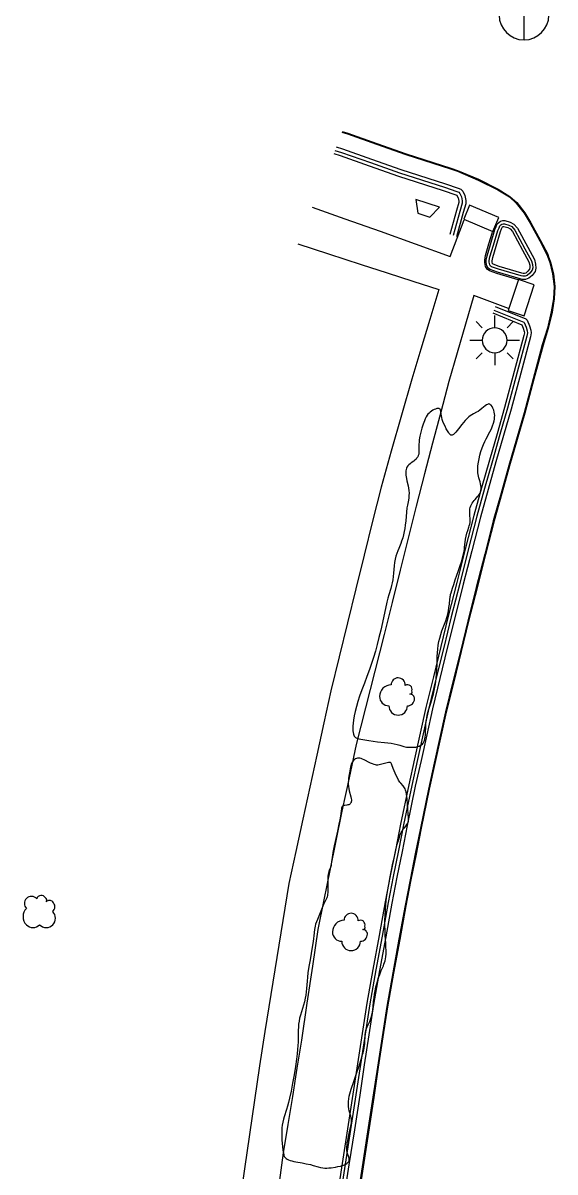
# Model space of a CAD drawing. Header units: feet. Extents: x 3174203 to 3175581, y 1715832 to 1717426.
# Drawn here: x 3174590.6 to 3174660.8, y 1716960.7 to 1717112.4 of the extents above; entities that cross this region are included whole.
import ezdxf

# ---------------------------------------------------------------- set-up
doc = ezdxf.new("R2010")
doc.units = ezdxf.units.FT
doc.header["$MEASUREMENT"] = 0
for name, color, linetype, lineweight in [('BACK_OF_CURB', 5, 'Continuous', 30), ('BOTTOM_OF_CURB', 3, 'Continuous', 30), ('FOOT_PATH', 2, 'Continuous', 30), ('GUTTER', 30, 'Continuous', 30), ('LIGHT_POLE', 5, 'Continuous', 30), ('MANHOLE', 30, 'Continuous', 30), ('SHRUB', 14, 'Continuous', 30), ('SIGN_BOARD', 2, 'Continuous', 30), ('SINGLE_TREE', 3, 'Continuous', 30), ('TOP_OF_CURB', 1, 'Continuous', 30)]:
    doc.layers.add(name, color=color, linetype=linetype, lineweight=lineweight)
for name, color, linetype, lineweight, true_color in [('HARD_SURFACE', 71, 'Continuous', 30, 0xbcff40), ('PAVED_ROAD', 140, 'Continuous', 30, 0x38a9ff), ('SHRUBLINE', 71, 'Continuous', 30, 0xc6ff6b)]:
    doc.layers.add(name, color=color, linetype=linetype, lineweight=lineweight, true_color=true_color)

# ---------------------------------------------------------------- blocks, each defined once
blk = doc.blocks.new('SYM205')
at = {"lineweight": -2}
for p, q in [((0, 0.25), (0, 0.5)), ((-0.25, 0.25), (-0.375, 0.375)), ((0.25, 0.25), (0.375, 0.375)), ((0.25, 0), (0.5, 0)), ((-0.25, -0.25), (-0.375, -0.375)), ((0, -0.25), (0, -0.5)), ((0.25, -0.25), (0.375, -0.375))]:
    blk.add_line(p, q, dxfattribs=at)
at = {"lineweight": -2, "flags": 128}
blk.add_lwpolyline([(-0.5, 0), (-0.25, 0, 1), (0.25, 0, 1), (-0.25, 0)], format="xyb", dxfattribs=at)
blk = doc.blocks.new('SYM205_1')
at = {"layer": 'LIGHT_POLE', "ltscale": 0.25, "xscale": 26.246667, "yscale": 26.246667, "zscale": 26.246667}
blk.add_blockref('SYM205', (0, 0), dxfattribs=at)
blk = doc.blocks.new('SYM003')
at = {"layer": 'LIGHT_POLE', "ltscale": 0.25, "xscale": 0.5, "yscale": 0.5, "zscale": 0.5}
blk.add_blockref('SYM205_1', (0, 0), dxfattribs=at)
blk = doc.blocks.new('SYM203')
at = {"lineweight": -2}
blk.add_line((-0.5, 0), (0.5, 0), dxfattribs=at)
at = {"lineweight": -2, "flags": 128}
blk.add_lwpolyline([(0, -0.5, 1), (0, 0.5, 1), (0, -0.5), (0, 0.5)], format="xyb", dxfattribs=at)
blk = doc.blocks.new('SYM203_1')
at = {"layer": 'MANHOLE', "ltscale": 0.25, "xscale": 26.246667, "yscale": 26.246667, "zscale": 26.246667}
blk.add_blockref('SYM203', (0, 0), dxfattribs=at)
blk = doc.blocks.new('SYM004')
at = {"layer": 'MANHOLE', "ltscale": 0.25, "xscale": 0.5, "yscale": 0.5, "zscale": 0.5}
blk.add_blockref('SYM203_1', (0, 0), dxfattribs=at)
blk = doc.blocks.new('SYM231')
at = {"layer": 'SHRUB', "ltscale": 0.25}
for centre, radius, start, end in [((0.298974, 5.855085), 3.690935, 89.999957, 180.000043), ((0.29898, 5.855085), 3.690935, 354.734283, 90.000043), ((-3.391965, -0.296476), 6.151558, 89.999957, 180.000043), ((5.220229, 3.394459), 2.460623, 342.885514, 120.419776), ((6.45054, 2.164144), 1.230312, 269.999957, 24.295265), ((6.450541, -1.526791), 2.460623, 359.999957, 90.000043), ((-4.622277, -0.296484), 4.921246, 179.999957, 270.000043), ((0.298973, -5.217734), 4.921246, 179.999957, 270.000043), ((0.298981, -5.217734), 4.921246, 269.999957, 0.000043), ((5.22023, -1.526796), 3.690935, 269.999957, 0.000043)]:
    blk.add_arc(centre, radius, start, end, dxfattribs=at)
blk = doc.blocks.new('SYM006')
at = {"layer": 'SHRUB', "ltscale": 0.25, "xscale": 0.5, "yscale": 0.5, "zscale": 0.5}
blk.add_blockref('SYM231', (0, 0), dxfattribs=at)
blk = doc.blocks.new('SYM217')
at = {"layer": 'SINGLE_TREE', "ltscale": 0.25}
for centre, radius, start, end in [((-3.999321, 4.74055), 3.690935, 134.999957, 225.000043), ((-3.999317, 4.740554), 3.690935, 39.734283, 135.000043), ((1.220457, 6.480478), 2.460623, 27.885514, 165.419776), ((2.960383, 6.480475), 1.230312, 314.999957, 69.295265), ((5.570268, 3.870591), 2.460623, 44.999957, 135.000043), ((-2.259399, -2.219148), 6.151558, 134.999957, 225.000043), ((4.70031, 3.000626), 3.690935, 314.999957, 45.000043), ((3.830349, -3.08911), 4.921246, 314.999957, 45.000043), ((-3.129355, -3.089116), 4.921246, 224.999957, 315.000043), ((3.830344, -3.089116), 4.921246, 224.999957, 315.000043)]:
    blk.add_arc(centre, radius, start, end, dxfattribs=at)
blk = doc.blocks.new('SYM007')
at = {"layer": 'SINGLE_TREE', "ltscale": 0.25, "xscale": 0.5, "yscale": 0.5, "zscale": 0.5}
blk.add_blockref('SYM217', (0, 0), dxfattribs=at)
blk = doc.blocks.new('SYM207')
at = {"layer": 'SIGN_BOARD', "ltscale": 2.809322}
blk.add_3dface([(-1.322683, 1.213682), (-1.067804, -0.602562), (0.487143, -1.125157), (1.787212, 0.168493)], dxfattribs=at)
blk = doc.blocks.new('SYM008')
at = {"layer": 'SIGN_BOARD', "ltscale": 2.809322, "xscale": 0.5, "yscale": 0.5, "zscale": 0.5}
blk.add_blockref('SYM207', (0, 0), dxfattribs=at)

msp = doc.modelspace()

# ---------------------------------------------------------------- linework, layer by layer
at = {"layer": 'BACK_OF_CURB'}
for points in [[(3174631.630733, 1717095.179605, 5241.948706), (3174632.474025, 1717094.914212, 5241.941017), (3174636.296654, 1717093.569608, 5241.994), (3174640.149087, 1717092.214521, 5242.042975), (3174646.06889, 1717090.295768, 5242.115994), (3174647.707044, 1717089.749487, 5242.134051), (3174647.843957, 1717089.686709, 5242.136211), (3174647.869719, 1717089.66197, 5242.137185), (3174648.028276, 1717089.328861, 5242.141883), (3174648.118214, 1717088.914971, 5242.150774), (3174648.105785, 1717088.722242, 5242.158326), (3174647.802536, 1717087.667018, 5242.199914), (3174646.918353, 1717084.512899, 5242.318732)], [(3174653.040099, 1717082.972264, 5242.428), (3174653.610155, 1717084.887872, 5242.419147), (3174653.756126, 1717085.246315, 5242.4185), (3174653.842017, 1717085.443947, 5242.417), (3174653.902676, 1717085.504632, 5242.417), (3174653.960279, 1717085.546892, 5242.417), (3174654.024495, 1717085.564413, 5242.415), (3174654.070719, 1717085.561844, 5242.415), (3174654.59263, 1717085.402934, 5242.417552), (3174654.878064, 1717085.251233, 5242.422788), (3174655.21458, 1717084.873769, 5242.434613), (3174656.525948, 1717082.437346, 5242.502479), (3174657.349874, 1717080.897817, 5242.549062), (3174657.471333, 1717080.455964, 5242.563511), (3174657.499718, 1717080.124667, 5242.57), (3174657.456501, 1717079.927023, 5242.573), (3174657.243256, 1717079.636888, 5242.575), (3174656.964387, 1717079.411899, 5242.573), (3174656.78724, 1717079.348605, 5242.57), (3174656.602709, 1717079.342012, 5242.565), (3174656.430946, 1717079.384971, 5242.558883), (3174653.441831, 1717080.288564, 5242.486), (3174652.637581, 1717080.572901, 5242.465), (3174652.588899, 1717080.606115, 5242.464), (3174652.574139, 1717080.632491, 5242.462), (3174652.526025, 1717080.893862, 5242.457), (3174652.526025, 1717081.013559, 5242.455), (3174652.614456, 1717081.475685, 5242.449), (3174653.040099, 1717082.972264, 5242.434)], [(3174652.588948, 1717074.145288, 5242.573), (3174656.438376, 1717072.558608, 5242.684584), (3174656.623558, 1717072.137564, 5242.696), (3174656.752887, 1717071.678841, 5242.70959), (3174656.772315, 1717071.529827, 5242.712), (3174656.711049, 1717071.151859, 5242.716141), (3174655.442539, 1717066.41994, 5242.799194), (3174654.164491, 1717061.652443, 5242.883618), (3174653.163937, 1717058.181961, 5242.946269), (3174652.160343, 1717054.700936, 5243.008), (3174651.129879, 1717051.047121, 5243.145), (3174650.096998, 1717047.384737, 5243.161), (3174648.967417, 1717042.944818, 5243.226258), (3174647.840671, 1717038.51604, 5243.291993), (3174646.712831, 1717034.082962, 5243.357), (3174645.733849, 1717030.06841, 5243.417192), (3174644.755918, 1717026.058167, 5243.472805), (3174643.775849, 1717022.03916, 5243.52479), (3174643.016931, 1717018.628974, 5243.568051), (3174642.259974, 1717015.227596, 5243.610605), (3174641.501291, 1717011.818463, 5243.657421), (3174640.441612, 1717006.622358, 5243.732905), (3174639.760301, 1717003.203496, 5243.785481), (3174639.07938, 1716999.786593, 5243.842282), (3174638.396842, 1716996.361574, 5243.899371), (3174637.592097, 1716991.892515, 5243.969658), (3174636.788819, 1716987.431602, 5244.039069), (3174635.983432, 1716982.958978, 5244.104372), (3174635.371167, 1716978.948695, 5244.15829), (3174634.760697, 1716974.950173, 5244.207912), (3174634.15028, 1716970.951996, 5244.26098), (3174633.446446, 1716966.365912, 5244.325645), (3174632.742559, 1716961.779484, 5244.391), (3174632.038501, 1716957.191942, 5244.460269)]]:
    msp.add_polyline3d(points, dxfattribs=at)
at = {"layer": 'BOTTOM_OF_CURB'}
for points in [[(3174631.91272, 1717096.075624, 5241.33717), (3174632.770947, 1717095.805531, 5241.345), (3174636.608346, 1717094.455732, 5241.602), (3174640.449795, 1717093.104509, 5241.694), (3174646.36229, 1717091.188125, 5241.843551), (3174648.052389, 1717090.624521, 5241.888), (3174648.379945, 1717090.474328, 5241.897891), (3174648.644125, 1717090.220641, 5241.912433), (3174648.923129, 1717089.634486, 5241.942652), (3174649.06408, 1717088.985841, 5241.977265), (3174649.036645, 1717088.560422, 5242.003603), (3174648.699363, 1717087.386774, 5242.078504), (3174647.799547, 1717084.191183, 5242.279928)], [(3174652.287179, 1717083.196321, 5242.234), (3174652.868165, 1717085.14866, 5242.119), (3174653.032032, 1717085.55105, 5242.095), (3174653.181003, 1717085.893827, 5242.076999), (3174653.389562, 1717086.102474, 5242.063504), (3174653.613018, 1717086.266411, 5242.054302), (3174653.940754, 1717086.355831, 5242.047295), (3174654.208901, 1717086.340928, 5242.046), (3174654.894167, 1717086.132281, 5242.049), (3174655.370873, 1717085.878924, 5242.052957), (3174655.862477, 1717085.3275, 5242.062642), (3174657.218111, 1717082.808834, 5242.111366), (3174658.084003, 1717081.19089, 5242.145717), (3174658.247871, 1717080.594756, 5242.160336), (3174658.292562, 1717080.073139, 5242.17652), (3174658.188283, 1717079.596232, 5242.195712), (3174657.815856, 1717079.089518, 5242.221595), (3174657.354047, 1717078.716934, 5242.25), (3174656.936928, 1717078.567901, 5242.274), (3174656.51981, 1717078.552997, 5242.292757), (3174656.221869, 1717078.627514, 5242.303464), (3174653.214522, 1717079.536618, 5242.41), (3174652.254785, 1717079.873559, 5242.373641), (3174651.987616, 1717080.055844, 5242.37147), (3174651.817599, 1717080.359652, 5242.368442), (3174651.732591, 1717080.821441, 5242.359458), (3174651.732591, 1717081.088792, 5242.351997), (3174651.841887, 1717081.659951, 5242.328106), (3174652.287179, 1717083.196321, 5242.234)], [(3174652.922166, 1717074.973399, 5242.427), (3174656.959274, 1717073.348935, 5242.30962), (3174657.138039, 1717073.184998, 5242.304281), (3174657.465775, 1717072.43983, 5242.282424), (3174657.629642, 1717071.8586, 5242.262993), (3174657.674334, 1717071.515823, 5242.251), (3174657.584951, 1717070.964399, 5242.252), (3174656.304734, 1717066.188807, 5242.378), (3174655.024516, 1717061.413216, 5242.46433), (3174654.02164, 1717057.934682, 5242.52575), (3174653.018765, 1717054.456147, 5242.592026), (3174651.989004, 1717050.804827, 5242.657789), (3174650.959244, 1717047.153507, 5242.722872), (3174649.832497, 1717042.724729, 5242.796753), (3174648.705751, 1717038.29595, 5242.866827), (3174647.579004, 1717033.867172, 5242.933495), (3174646.601073, 1717029.85693, 5242.990739), (3174645.623142, 1717025.846687, 5243.049181), (3174644.645211, 1717021.836445, 5243.111125), (3174643.888254, 1717018.435066, 5243.162692), (3174643.131296, 1717015.033688, 5243.21037), (3174642.374338, 1717011.632309, 5243.254197), (3174641.316646, 1717006.445944, 5243.320988), (3174640.635725, 1717003.029041, 5243.368231), (3174639.954805, 1716999.612138, 5243.416106), (3174639.273884, 1716996.195235, 5243.467504), (3174638.470606, 1716991.734322, 5243.538958), (3174637.667328, 1716987.273409, 5243.608736), (3174636.864049, 1716982.812495, 5243.674638), (3174636.25358, 1716978.813973, 5243.732782), (3174635.64311, 1716974.815452, 5243.788116), (3174635.03264, 1716970.81693, 5243.846445), (3174634.328753, 1716966.230503, 5243.9177), (3174633.624866, 1716961.644075, 5243.986241), (3174632.92098, 1716957.057647, 5244.054245)]]:
    msp.add_polyline3d(points, dxfattribs=at)
at = {"layer": 'FOOT_PATH'}
for points in [[(3174628.764387, 1717088.093404, 5242.357235), (3174633.082138, 1717086.577413, 5242.365152), (3174637.716141, 1717084.91881, 5242.375087), (3174642.350144, 1717083.260207, 5242.389), (3174646.984147, 1717081.601605, 5242.397), (3174648.837935, 1717086.457888, 5242.062)], [(3174655.931903, 1717078.50623, 5242.311756), (3174653.15243, 1717079.34645, 5242.41), (3174652.163757, 1717079.693549, 5242.373641), (3174651.836051, 1717079.917138, 5242.37147), (3174651.626899, 1717080.290878, 5242.368442), (3174651.532591, 1717080.803186, 5242.359458), (3174651.532591, 1717081.107756, 5242.351997), (3174651.647201, 1717081.706685, 5242.328106), (3174652.095283, 1717083.252682, 5242.234), (3174652.562949, 1717084.824221, 5242.141688)], [(3174626.871031, 1717083.276144, 5242.504944), (3174630.927813, 1717081.942244, 5242.507721), (3174635.252156, 1717080.520369, 5242.50663), (3174638.658494, 1717079.418307, 5242.501799), (3174642.064831, 1717078.316246, 5242.493), (3174645.471169, 1717077.214185, 5242.499), (3174644.285014, 1717073.279486, 5242.697), (3174643.09886, 1717069.344787, 5242.854), (3174641.912705, 1717065.410088, 5242.967), (3174639.204668, 1717055.884049, 5243.243), (3174637.85065, 1717051.121029, 5243.35), (3174636.744521, 1717046.640326, 5243.423716), (3174635.638393, 1717042.159622, 5243.501156), (3174634.532265, 1717037.678919, 5243.582488), (3174633.426136, 1717033.198215, 5243.667196), (3174632.320008, 1717028.717512, 5243.751169), (3174631.21388, 1717024.236809, 5243.831128), (3174630.293445, 1717019.991982, 5243.902639), (3174629.37301, 1717015.747154, 5243.97), (3174628.452576, 1717011.502327, 5244.03275), (3174627.532141, 1717007.2575, 5244.099), (3174626.611706, 1717003.012673, 5244.162614), (3174625.691271, 1716998.767846, 5244.222561), (3174624.89286, 1716993.879145, 5244.290184), (3174624.094449, 1716988.990444, 5244.353825), (3174623.296038, 1716984.101744, 5244.413), (3174622.497627, 1716979.213043, 5244.473486), (3174621.833289, 1716974.681288, 5244.533607), (3174621.16895, 1716970.149533, 5244.598), (3174620.504612, 1716965.617778, 5244.657908), (3174619.840273, 1716961.086024, 5244.714095), (3174619.175935, 1716956.554269, 5244.771588)], [(3174654.670197, 1717074.732857, 5242.325), (3174650.101773, 1717076.457259, 5242.447), (3174649.006647, 1717072.669193, 5242.597), (3174647.911522, 1717068.881127, 5242.741117), (3174646.816396, 1717065.093062, 5242.882), (3174645.73342, 1717061.019351, 5243.048), (3174644.650445, 1717056.945641, 5243.148), (3174643.567469, 1717052.87193, 5243.235868), (3174642.503204, 1717048.629561, 5243.330779), (3174641.43894, 1717044.387192, 5243.427035), (3174640.374675, 1717040.144823, 5243.525951), (3174639.310411, 1717035.902454, 5243.620895), (3174638.246146, 1717031.660084, 5243.712), (3174637.02331, 1717026.824385, 5243.868), (3174635.800473, 1717021.988685, 5243.823), (3174634.577637, 1717017.152986, 5243.862), (3174633.633577, 1717012.734206, 5243.972), (3174632.689517, 1717008.315426, 5244.05602), (3174631.895004, 1717004.41425, 5244.126044), (3174631.100491, 1717000.513075, 5244.199002), (3174630.305979, 1716996.611899, 5244.26727), (3174629.511466, 1716992.710723, 5244.330605), (3174628.790427, 1716987.843825, 5244.413), (3174628.069388, 1716982.976928, 5244.53), (3174627.348349, 1716978.11003, 5244.491), (3174626.750161, 1716974.387332, 5244.584), (3174626.151973, 1716970.664633, 5244.703), (3174625.553785, 1716966.941935, 5244.742), (3174624.955597, 1716963.219236, 5244.654), (3174624.409384, 1716959.306243, 5244.666)]]:
    msp.add_polyline3d(points, dxfattribs=at)
at = {"layer": 'GUTTER'}
msp.add_polyline3d([(3174632.666963, 1717098.022716, 5241.640567), (3174633.429597, 1717097.782707, 5241.642), (3174637.27322, 1717096.430719, 5241.684), (3174641.116842, 1717095.078731, 5241.742), (3174647.013127, 1717093.167601, 5241.887), (3174647.929188, 1717092.862119, 5241.906735), (3174650.681123, 1717091.696135, 5241.959791), (3174653.281594, 1717090.418173, 5242.007049), (3174654.78713, 1717089.459701, 5242.035078), (3174655.699575, 1717088.638154, 5242.052043), (3174656.748888, 1717087.31455, 5242.071016), (3174657.530189, 1717085.991915, 5242.085214), (3174658.7895, 1717083.65221, 5242.105923), (3174659.750667, 1717081.856241, 5242.126), (3174659.809729, 1717081.641381, 5242.130727), (3174660.109459, 1717080.822047, 5242.14618), (3174660.500507, 1717079.283276, 5242.179721), (3174660.709066, 1717077.614101, 5242.212365), (3174660.604787, 1717076.023169, 5242.241111), (3174660.318018, 1717074.275751, 5242.276), (3174659.82269, 1717072.11104, 5242.324), (3174659.136229, 1717069.907734, 5242.369), (3174657.933991, 1717065.423029, 5242.46), (3174656.731754, 1717060.938325, 5242.548517), (3174655.727286, 1717057.454271, 5242.615), (3174654.722819, 1717053.970216, 5242.679008), (3174653.696854, 1717050.332354, 5242.743), (3174652.670889, 1717046.694492, 5242.804094), (3174651.546742, 1717042.27593, 5242.873035), (3174650.422595, 1717037.857369, 5242.938022), (3174649.298447, 1717033.438808, 5242.999), (3174648.322626, 1717029.437217, 5243.052), (3174647.346805, 1717025.435626, 5243.1045), (3174646.370984, 1717021.434036, 5243.161881), (3174645.616465, 1717018.043615, 5243.20947), (3174644.861946, 1717014.653195, 5243.254), (3174644.107427, 1717011.262775, 5243.296), (3174643.053678, 1717006.095746, 5243.361651), (3174642.374086, 1717002.685509, 5243.40875), (3174641.694494, 1716999.275273, 5243.458275), (3174641.014902, 1716995.865037, 5243.512318), (3174640.213989, 1716991.417262, 5243.587947), (3174639.413077, 1716986.969486, 5243.660318), (3174638.612164, 1716982.521711, 5243.729134), (3174638.002848, 1716978.530744, 5243.788846), (3174637.393532, 1716974.539778, 5243.85225), (3174636.784215, 1716970.548812, 5243.913664), (3174636.080407, 1716965.962894, 5243.980562), (3174635.376598, 1716961.376977, 5244.043792), (3174634.67279, 1716956.791059, 5244.103481)], dxfattribs=at)
at = {"layer": 'HARD_SURFACE'}
for points in [[(3174648.766827, 1717086.542957, 5242.084), (3174652.619356, 1717084.902351, 5242.132), (3174653.394964, 1717086.72366, 5242.019), (3174649.542435, 1717088.364266, 5241.953)], [(3174656.732632, 1717073.768692, 5242.287), (3174658.075608, 1717077.850962, 5242.179), (3174655.9766, 1717078.54149, 5242.301), (3174654.633623, 1717074.45922, 5242.364)]]:
    msp.add_3dface(points, dxfattribs=at)
at = {"layer": 'PAVED_ROAD'}
msp.add_polyline3d([(3174632.703631, 1717098.116012, 5241.650732), (3174633.461207, 1717097.877595, 5241.655), (3174637.305031, 1717096.525536, 5241.687), (3174641.148855, 1717095.173477, 5241.743), (3174647.044362, 1717093.262599, 5241.893), (3174647.964566, 1717092.955735, 5241.912795), (3174650.722714, 1717091.787118, 5241.968454), (3174653.330647, 1717090.505489, 5242.018276), (3174654.847855, 1717089.539586, 5242.045181), (3174655.772724, 1717088.706854, 5242.062586), (3174656.831505, 1717087.371307, 5242.081829), (3174657.617301, 1717086.041062, 5242.095582), (3174658.877612, 1717083.6995, 5242.118265), (3174659.844121, 1717081.893549, 5242.136366), (3174659.905059, 1717081.671864, 5242.139), (3174660.205123, 1717080.851616, 5242.155), (3174660.598963, 1717079.301862, 5242.187), (3174660.809475, 1717077.617057, 5242.221), (3174660.704255, 1717076.011774, 5242.250432), (3174660.416194, 1717074.256483, 5242.286), (3174659.919311, 1717072.084976, 5242.333), (3174659.232299, 1717069.879903, 5242.379921), (3174658.0302, 1717065.395714, 5242.468), (3174656.8281, 1717060.911525, 5242.557), (3174655.823543, 1717057.427159, 5242.623659), (3174654.818986, 1717053.942793, 5242.686092), (3174653.793235, 1717050.30569, 5242.748), (3174652.767484, 1717046.668588, 5242.806442), (3174651.643484, 1717042.250603, 5242.873506), (3174650.519483, 1717037.832618, 5242.93996), (3174649.395483, 1717033.414633, 5243.003066), (3174648.41978, 1717029.413531, 5243.057), (3174647.444078, 1717025.412429, 5243.10925), (3174646.468376, 1717021.411326, 5243.166), (3174645.713995, 1717018.021524, 5243.213687), (3174644.959614, 1717014.631722, 5243.25825), (3174644.205232, 1717011.24192, 5243.3), (3174643.151706, 1717006.075982, 5243.367248), (3174642.472189, 1717002.666122, 5243.41375), (3174641.792672, 1716999.256262, 5243.463805), (3174641.113155, 1716995.846403, 5243.517896), (3174640.312376, 1716991.399369, 5243.593018), (3174639.511597, 1716986.952334, 5243.664367), (3174638.710818, 1716982.5053, 5243.732133), (3174638.101566, 1716978.514761, 5243.793846), (3174637.492315, 1716974.524221, 5243.856779), (3174636.883064, 1716970.533681, 5243.916548), (3174636.17926, 1716965.947792, 5243.981839), (3174635.475456, 1716961.361903, 5244.046513), (3174634.771652, 1716956.776014, 5244.107756)], dxfattribs=at)
at = {"layer": 'SHRUBLINE'}
for points in [[(3174644.334798, 1717061.048537, 5243.099983), (3174644.184446, 1717060.922643, 5243.105942), (3174644.049499, 1717060.781785, 5243.11026), (3174643.925086, 1717060.616072, 5243.116639), (3174643.806336, 1717060.415614, 5243.122694), (3174643.688379, 1717060.170517, 5243.131095), (3174643.566342, 1717059.870892, 5243.140395), (3174643.411073, 1717059.433555, 5243.15425), (3174643.255006, 1717058.935081, 5243.170013), (3174643.11023, 1717058.4071, 5243.186164), (3174642.988836, 1717057.881242, 5243.201722), (3174642.902913, 1717057.389135, 5243.215519), (3174642.868265, 1717057.073366, 5243.223871), (3174642.852156, 1717056.787787, 5243.23144), (3174642.848857, 1717056.529228, 5243.237676), (3174642.85778, 1717056.080497, 5243.249088), (3174642.858546, 1717055.883988, 5243.254022), (3174642.849212, 1717055.701826, 5243.256745), (3174642.819289, 1717055.503799, 5243.261551), (3174642.766978, 1717055.319508, 5243.264749), (3174642.691433, 1717055.147472, 5243.269118), (3174642.59181, 1717054.986212, 5243.273504), (3174642.467263, 1717054.83425, 5243.277196), (3174642.316948, 1717054.690106, 5243.281923), (3174642.168264, 1717054.571278, 5243.286224), (3174641.841501, 1717054.334821, 5243.29578), (3174641.678053, 1717054.210803, 5243.300366), (3174641.524315, 1717054.078669, 5243.304873), (3174641.387603, 1717053.935225, 5243.309257), (3174641.275231, 1717053.777276, 5243.313523), (3174641.20148, 1717053.625167, 5243.317227), (3174641.150006, 1717053.4604, 5243.320992), (3174641.118848, 1717053.283866, 5243.324882), (3174641.106047, 1717053.096457, 5243.32894), (3174641.109641, 1717052.899063, 5243.333181), (3174641.12767, 1717052.692577, 5243.337607), (3174641.158174, 1717052.477889, 5243.342208), (3174641.199193, 1717052.255892, 5243.346967), (3174641.266289, 1717051.950172, 5243.353513), (3174641.414, 1717051.315487, 5243.366179), (3174641.478561, 1717050.992017, 5243.372885), (3174641.526226, 1717050.668124, 5243.378176), (3174641.548967, 1717050.346556, 5243.38462), (3174641.541363, 1717050.028967, 5243.39092), (3174641.508413, 1717049.712646, 5243.395994), (3174641.457721, 1717049.39379, 5243.402312), (3174641.333526, 1717048.733256, 5243.414364), (3174641.275231, 1717048.383972, 5243.421154), (3174641.207628, 1717047.830687, 5243.431086), (3174641.156422, 1717047.255295, 5243.441956), (3174641.109492, 1717046.675624, 5243.452418), (3174641.054721, 1717046.109503, 5243.462647), (3174640.997541, 1717045.675666, 5243.470639), (3174640.923936, 1717045.254973, 5243.478138), (3174640.830258, 1717044.840487, 5243.485783), (3174640.712856, 1717044.425271, 5243.493253), (3174640.56808, 1717044.002387, 5243.501181), (3174640.447085, 1717043.692078, 5243.507045), (3174640.181019, 1717043.045912, 5243.519054), (3174640.047654, 1717042.708457, 5243.525166), (3174639.92187, 1717042.360358, 5243.531545), (3174639.809521, 1717042.000815, 5243.537436), (3174639.716458, 1717041.629029, 5243.543041), (3174639.636829, 1717041.179939, 5243.549516), (3174639.581279, 1717040.719017, 5243.556662), (3174639.501862, 1717039.785338, 5243.571687), (3174639.457718, 1717039.324415, 5243.579248), (3174639.397099, 1717038.875325, 5243.586327), (3174639.32582, 1717038.501871, 5243.592267), (3174639.237473, 1717038.130649, 5243.598697), (3174639.134539, 1717037.750847, 5243.605721), (3174638.894851, 1717036.92227, 5243.619986), (3174638.763063, 1717036.451876, 5243.627451), (3174638.626623, 1717035.929666, 5243.633911), (3174638.431183, 1717035.101691, 5243.644324), (3174637.807168, 1717032.22987, 5243.696143), (3174637.58253, 1717031.259494, 5243.726294), (3174637.347907, 1717030.334049, 5243.759446), (3174637.103909, 1717029.455318, 5243.785561), (3174636.85151, 1717028.618468, 5243.823122), (3174636.591686, 1717027.818669, 5243.857956), (3174636.325413, 1717027.051086, 5243.877912), (3174635.986451, 1717026.129342, 5243.889553), (3174635.649628, 1717025.239689, 5243.893288), (3174635.325636, 1717024.371431, 5243.8931), (3174635.025168, 1717023.51387, 5243.883735), (3174634.808491, 1717022.831377, 5243.878059), (3174634.616632, 1717022.161664, 5243.870473), (3174634.452513, 1717021.51751, 5243.860684), (3174634.319051, 1717020.911695, 5243.849887), (3174634.219168, 1717020.356999, 5243.838326), (3174634.163125, 1717019.941682, 5243.827356), (3174634.130739, 1717019.570106, 5243.823442), (3174634.120319, 1717019.241635, 5243.812958), (3174634.130176, 1717018.955636, 5243.809566), (3174634.158619, 1717018.711475, 5243.799608), (3174634.20396, 1717018.508518, 5243.797147), (3174634.255059, 1717018.366338, 5243.795163), (3174634.316665, 1717018.250371, 5243.793505), (3174634.388114, 1717018.157025, 5243.785307), (3174634.46874, 1717018.082708, 5243.783929), (3174634.557879, 1717018.023827, 5243.782551), (3174634.654866, 1717017.976788, 5243.781151), (3174634.759036, 1717017.937999, 5243.779698), (3174634.958635, 1717017.881423, 5243.777405), (3174635.186748, 1717017.833404, 5243.774223), (3174635.45193, 1717017.788238, 5243.762988), (3174636.254444, 1717017.665841, 5243.743681), (3174636.812054, 1717017.586391, 5243.720495), (3174637.405148, 1717017.512012, 5243.706845), (3174638.306195, 1717017.416926, 5243.686002), (3174638.750303, 1717017.36439, 5243.67654), (3174639.184431, 1717017.299018, 5243.669678), (3174639.602639, 1717017.216531, 5243.656742), (3174639.992332, 1717017.124059, 5243.648652), (3174640.339254, 1717017.031588, 5243.641598), (3174640.855835, 1717016.884441, 5243.627066), (3174641.045454, 1717016.836898, 5243.623047), (3174641.232222, 1717016.803618, 5243.619873), (3174641.450355, 1717016.781748, 5243.616208), (3174641.665268, 1717016.771403, 5243.606606), (3174641.90865, 1717016.770185, 5243.602376), (3174642.166995, 1717016.781748, 5243.597409), (3174642.426801, 1717016.809741, 5243.586499), (3174642.674562, 1717016.857817, 5243.581998), (3174642.863284, 1717016.915714, 5243.578501), (3174643.033629, 1717016.991361, 5243.574659), (3174643.184966, 1717017.086025, 5243.571544), (3174643.316659, 1717017.200974, 5243.560925), (3174643.428075, 1717017.337476, 5243.55748), (3174643.518581, 1717017.496798, 5243.553993), (3174643.588212, 1717017.679822, 5243.550344), (3174643.639678, 1717017.885878, 5243.53937), (3174643.676359, 1717018.113909, 5243.535197), (3174643.701635, 1717018.36286, 5243.530671), (3174643.718884, 1717018.631673, 5243.517908), (3174643.758522, 1717019.548412, 5243.502078), (3174643.782812, 1717019.890124, 5243.488069), (3174643.821042, 1717020.25022, 5243.481788), (3174643.878282, 1717020.628911, 5243.467398), (3174643.9596, 1717021.026408, 5243.461889), (3174644.092392, 1717021.528586, 5243.448123), (3174644.253653, 1717022.058879, 5243.441288), (3174644.429878, 1717022.618018, 5243.428919), (3174644.607563, 1717023.206733, 5243.417202), (3174644.773203, 1717023.825753, 5243.411066), (3174644.915607, 1717024.473254, 5243.401092), (3174645.032827, 1717025.137186, 5243.391974), (3174645.125228, 1717025.802943, 5243.386147), (3174645.193175, 1717026.455921, 5243.380551), (3174645.237034, 1717027.081514, 5243.377374), (3174645.258932, 1717027.668828, 5243.375251), (3174645.275357, 1717028.748159, 5243.381653), (3174645.291781, 1717029.25551, 5243.381772), (3174645.328279, 1717029.751541, 5243.38174), (3174645.393367, 1717030.24234, 5243.37662), (3174645.485829, 1717030.727661, 5243.376035), (3174645.602015, 1717031.20568, 5243.373934), (3174645.738274, 1717031.67457, 5243.368746), (3174645.890958, 1717032.132506, 5243.36705), (3174646.055504, 1717032.57882, 5243.368694), (3174646.223699, 1717033.017465, 5243.367652), (3174646.38642, 1717033.453554, 5243.366783), (3174646.534541, 1717033.892199, 5243.365876), (3174646.658939, 1717034.338512, 5243.364861), (3174646.753104, 1717034.793467, 5243.368639), (3174646.82099, 1717035.241484, 5243.370458), (3174646.869168, 1717035.662846, 5243.370301), (3174646.932675, 1717036.346738, 5243.371525), (3174646.955697, 1717036.543955, 5243.371949), (3174646.979987, 1717036.69722, 5243.371165), (3174647.006811, 1717036.822171, 5243.371055), (3174647.037438, 1717036.934443, 5243.370147), (3174647.115165, 1717037.183499, 5243.36775), (3174647.301689, 1717037.806986, 5243.360132), (3174647.449561, 1717038.280089, 5243.354261), (3174647.649279, 1717038.885207, 5243.350816), (3174648.071357, 1717040.109146, 5243.342429), (3174648.293959, 1717040.767792, 5243.340672), (3174648.497962, 1717041.405473, 5243.338354), (3174648.663636, 1717041.983124, 5243.336355), (3174648.749685, 1717042.341046, 5243.333267), (3174648.811561, 1717042.656393, 5243.330373), (3174648.854709, 1717042.93715, 5243.327304), (3174648.88458, 1717043.191298, 5243.324243), (3174648.948998, 1717043.873919, 5243.314027), (3174649.006841, 1717044.270837, 5243.308288), (3174649.085866, 1717044.669385, 5243.30159), (3174649.181185, 1717045.054893, 5243.294894), (3174649.287909, 1717045.412689, 5243.285474), (3174649.435318, 1717045.836101, 5243.277354), (3174649.501901, 1717046.036457, 5243.271569), (3174649.557622, 1717046.238261, 5243.269127), (3174649.597894, 1717046.448277, 5243.263844), (3174649.61813, 1717046.673264, 5243.258005), (3174649.616179, 1717046.917833, 5243.252491), (3174649.578482, 1717047.44754, 5243.243428), (3174649.562771, 1717047.720362, 5243.237902), (3174649.56251, 1717047.990287, 5243.23266), (3174649.587715, 1717048.251156, 5243.229613), (3174649.635523, 1717048.463567, 5243.227316), (3174649.705752, 1717048.665028, 5243.222566), (3174649.794755, 1717048.855768, 5243.21826), (3174649.898884, 1717049.036015, 5243.216171), (3174650.014489, 1717049.205997, 5243.211933), (3174650.137923, 1717049.365942, 5243.20808), (3174650.265537, 1717049.516078, 5243.202427), (3174650.638689, 1717049.923943, 5243.189038), (3174650.748885, 1717050.056349, 5243.186918), (3174650.84654, 1717050.192558, 5243.185575), (3174650.928386, 1717050.335914, 5243.183234), (3174650.991154, 1717050.489763, 5243.181934), (3174651.0373, 1717050.68551, 5243.179506), (3174651.056168, 1717050.896592, 5243.177899), (3174651.050898, 1717051.119507, 5243.176219), (3174651.024627, 1717051.350753, 5243.174169), (3174650.980493, 1717051.586829, 5243.172452), (3174650.921634, 1717051.824234, 5243.17064), (3174650.760948, 1717052.369367, 5243.169164), (3174650.710205, 1717052.566893, 5243.166878), (3174650.666533, 1717052.778847, 5243.165408), (3174650.633329, 1717053.009143, 5243.166209), (3174650.613991, 1717053.261692, 5243.168806), (3174650.611916, 1717053.540408, 5243.170623), (3174650.639899, 1717053.955484, 5243.168722), (3174650.700818, 1717054.409227, 5243.166255), (3174650.790876, 1717054.886833, 5243.163344), (3174650.90628, 1717055.373494, 5243.159823), (3174651.043236, 1717055.854405, 5243.155644), (3174651.197949, 1717056.31476, 5243.151516), (3174651.366327, 1717056.742678, 5243.148554), (3174651.543081, 1717057.137987, 5243.145731), (3174651.722627, 1717057.503442, 5243.143241), (3174652.22215, 1717058.448228, 5243.137292), (3174652.419034, 1717058.852074, 5243.135003), (3174652.575183, 1717059.220874, 5243.133081), (3174652.693856, 1717059.561962, 5243.13141), (3174652.778312, 1717059.882676, 5243.12994), (3174652.823083, 1717060.129018, 5243.128874), (3174652.847624, 1717060.367849, 5243.127772), (3174652.851517, 1717060.600003, 5243.126847), (3174652.834345, 1717060.826316, 5243.125973), (3174652.795692, 1717061.047621, 5243.124849), (3174652.718229, 1717061.316036, 5243.123369), (3174652.615917, 1717061.564891, 5243.122452), (3174652.498127, 1717061.781145, 5243.121013), (3174652.374226, 1717061.951757, 5243.119494), (3174652.303591, 1717062.023967, 5243.119197), (3174652.231588, 1717062.075952, 5243.117861), (3174652.155784, 1717062.106645, 5243.117625), (3174652.073749, 1717062.114984, 5243.117392), (3174651.983048, 1717062.099903, 5243.117137), (3174651.881251, 1717062.060339, 5243.116841), (3174651.765924, 1717061.995225, 5243.116493), (3174651.579297, 1717061.862387, 5243.114705), (3174651.138052, 1717061.506991, 5243.112166), (3174650.896365, 1717061.317818, 5243.110283), (3174650.649256, 1717061.14325, 5243.108493), (3174650.44327, 1717061.017897, 5243.108201), (3174650.034437, 1717060.797136, 5243.106525), (3174649.832072, 1717060.684098, 5243.105258), (3174649.631396, 1717060.557538, 5243.102873), (3174649.432652, 1717060.40864, 5243.101835), (3174649.197118, 1717060.192516, 5243.101038), (3174648.965546, 1717059.943009, 5243.100479), (3174648.738771, 1717059.671594, 5243.10037), (3174648.517627, 1717059.389747, 5243.100525), (3174648.095918, 1717058.840241, 5243.100921), (3174647.899106, 1717058.593029, 5243.101693), (3174647.715434, 1717058.37628, 5243.102205), (3174647.547821, 1717058.198965, 5243.103231), (3174647.399186, 1717058.070056, 5243.104196), (3174647.325536, 1717058.022456, 5243.104703), (3174647.257035, 1717057.992887, 5243.105098), (3174647.192074, 1717057.981671, 5243.105496), (3174647.129045, 1717057.98913, 5243.105885), (3174647.066337, 1717058.015587, 5243.106309), (3174647.002342, 1717058.061362, 5243.106807), (3174646.93545, 1717058.126779, 5243.10741), (3174646.864053, 1717058.212159, 5243.108144), (3174646.78654, 1717058.317824, 5243.109197), (3174646.630189, 1717058.556829, 5243.111671), (3174646.461741, 1717058.844449, 5243.114599), (3174646.294128, 1717059.162531, 5243.117706), (3174646.14028, 1717059.492923, 5243.120416), (3174646.013127, 1717059.817473, 5243.123008), (3174645.934717, 1717060.072004, 5243.124558), (3174645.878277, 1717060.309152, 5243.125857), (3174645.838262, 1717060.528196, 5243.127083), (3174645.761286, 1717061.069507, 5243.127388), (3174645.739898, 1717061.176004, 5243.127674), (3174645.713594, 1717061.269905, 5243.126291), (3174645.680705, 1717061.350415, 5243.126378), (3174645.639558, 1717061.416743, 5243.126459), (3174645.588482, 1717061.468094, 5243.12406), (3174645.525806, 1717061.503676, 5243.123975), (3174645.449858, 1717061.522696, 5243.123877), (3174645.358965, 1717061.52436, 5243.123756), (3174645.213685, 1717061.49928, 5243.119537), (3174645.047169, 1717061.446467, 5243.11879), (3174644.86772, 1717061.370454, 5243.112248), (3174644.68364, 1717061.275773, 5243.110582), (3174644.503232, 1717061.166957, 5243.10098), (3174644.334798, 1717061.048537, 5243.098362)], [(3174635.03379, 1717015.335763, 5243.883284), (3174634.881715, 1717015.346877, 5243.883036), (3174634.738684, 1717015.333659, 5243.883218), (3174634.60523, 1717015.298923, 5243.88365), (3174634.481885, 1717015.245481, 5243.884946), (3174634.36918, 1717015.176148, 5243.886242), (3174634.267649, 1717015.093736, 5243.887543), (3174634.177823, 1717015.001059, 5243.888169), (3174634.071943, 1717014.858588, 5243.890073), (3174633.986711, 1717014.704224, 5243.891395), (3174633.91879, 1717014.540679, 5243.893446), (3174633.864843, 1717014.370667, 5243.895545), (3174633.821531, 1717014.196899, 5243.897685), (3174633.764081, 1717013.899384, 5243.901379), (3174633.578533, 1717012.709002, 5243.917325), (3174633.547253, 1717012.448395, 5243.921607), (3174633.527197, 1717012.175471, 5243.926389), (3174633.524039, 1717011.893613, 5243.93157), (3174633.543451, 1717011.6062, 5243.937048), (3174633.588631, 1717011.316916, 5243.942748), (3174633.652881, 1717011.03065, 5243.948606), (3174633.868321, 1717010.241886, 5243.964672), (3174633.917122, 1717010.019615, 5243.9701), (3174633.93905, 1717009.851268, 5243.973334), (3174633.941976, 1717009.703299, 5243.977354), (3174633.926585, 1717009.574795, 5243.979857), (3174633.89356, 1717009.464845, 5243.982081), (3174633.843586, 1717009.372536, 5243.98412), (3174633.777347, 1717009.296954, 5243.986069), (3174633.695526, 1717009.237189, 5243.988035), (3174633.582254, 1717009.185691, 5243.990453), (3174633.455585, 1717009.14977, 5243.994408), (3174633.322398, 1717009.124715, 5243.997074), (3174633.063991, 1717009.088371, 5244.002209), (3174632.952529, 1717009.067663, 5244.004439), (3174632.860439, 1717009.038906, 5244.006338), (3174632.786453, 1717008.996988, 5244.008012), (3174632.727675, 1717008.936716, 5244.009669), (3174632.681207, 1717008.852899, 5244.011555), (3174632.644154, 1717008.740345, 5244.013885), (3174632.613618, 1717008.593861, 5244.016827), (3174632.580697, 1717008.365156, 5244.021372), (3174632.491209, 1717007.682995, 5244.037012), (3174632.414999, 1717007.201665, 5244.048453), (3174632.304715, 1717006.608252, 5244.060384), (3174632.113301, 1717005.709534, 5244.080998), (3174631.671663, 1717003.738014, 5244.122323), (3174631.494913, 1717002.873527, 5244.139632), (3174631.432226, 1717002.514019, 5244.146702), (3174631.385305, 1717002.203543, 5244.152456), (3174631.350329, 1717001.936201, 5244.157684), (3174631.278823, 1717001.333996, 5244.16861), (3174631.253384, 1717001.180206, 5244.17188), (3174631.22077, 1717001.040057, 5244.174435), (3174631.178321, 1717000.907776, 5244.176893), (3174631.016554, 1717000.505942, 5244.185003), (3174630.961682, 1717000.353184, 5244.188361), (3174630.911595, 1717000.182445, 5244.191432), (3174630.869452, 1716999.988579, 5244.195325), (3174630.838409, 1716999.766441, 5244.199142), (3174630.817227, 1716999.422963, 5244.205328), (3174630.813787, 1716999.041329, 5244.211991), (3174630.829719, 1716998.2486, 5244.225313), (3174630.833883, 1716997.880007, 5244.231215), (3174630.825374, 1716997.558262, 5244.236301), (3174630.80678, 1716997.357689, 5244.239469), (3174630.777647, 1716997.187629, 5244.242066), (3174630.738838, 1716997.040287, 5244.244986), (3174630.691222, 1716996.907871, 5244.247585), (3174630.635661, 1716996.782586, 5244.249799), (3174630.429978, 1716996.371583, 5244.257668), (3174630.268737, 1716996.006383, 5244.264914), (3174629.730431, 1716994.671981, 5244.29305), (3174629.450125, 1716994.016412, 5244.30401), (3174629.327179, 1716993.713665, 5244.310797), (3174629.223211, 1716993.420934, 5244.317351), (3174629.143854, 1716993.13321, 5244.321262), (3174629.104123, 1716992.926546, 5244.326117), (3174629.074471, 1716992.709423, 5244.330923), (3174628.99249, 1716991.890715, 5244.341276), (3174628.949654, 1716991.52717, 5244.347156), (3174628.890146, 1716991.100873, 5244.353785), (3174628.773895, 1716990.390773, 5244.356802), (3174628.479298, 1716988.714601, 5244.356189), (3174628.334647, 1716987.835782, 5244.364165), (3174628.214225, 1716986.987976, 5244.368536), (3174628.150309, 1716986.422276, 5244.376452), (3174628.101088, 1716985.890891, 5244.380591), (3174628.021683, 1716984.915994, 5244.393208), (3174627.978975, 1716984.464948, 5244.399288), (3174627.925914, 1716984.033146, 5244.404525), (3174627.856237, 1716983.616821, 5244.410672), (3174627.748979, 1716983.14644, 5244.417608), (3174627.620962, 1716982.690789, 5244.424767), (3174627.344169, 1716981.818852, 5244.443906), (3174627.216152, 1716981.400149, 5244.452333), (3174627.108894, 1716980.991348, 5244.460158), (3174627.030161, 1716980.591119, 5244.467162), (3174626.977257, 1716980.197653, 5244.472604), (3174626.94487, 1716979.809016, 5244.479401), (3174626.927691, 1716979.423276, 5244.484442), (3174626.920409, 1716979.038503, 5244.491354), (3174626.914307, 1716978.261226, 5244.505972), (3174626.90494, 1716977.847447, 5244.511117), (3174626.88438, 1716977.392087, 5244.521167), (3174626.847389, 1716976.875804, 5244.535026), (3174626.788734, 1716976.279256, 5244.554279), (3174626.703179, 1716975.583101, 5244.564405), (3174626.561114, 1716974.606512, 5244.587537), (3174626.384611, 1716973.530281, 5244.635693), (3174626.185505, 1716972.426053, 5244.677272), (3174625.975633, 1716971.36547, 5244.687255), (3174625.766829, 1716970.420178, 5244.68457), (3174625.62436, 1716969.848619, 5244.685121), (3174625.489587, 1716969.358811, 5244.684997), (3174625.363621, 1716968.937126, 5244.684014), (3174625.049683, 1716967.944573, 5244.665437), (3174624.970062, 1716967.659139, 5244.661182), (3174624.881876, 1716967.263823, 5244.657933), (3174624.818299, 1716966.875183, 5244.651992), (3174624.775788, 1716966.499897, 5244.643393), (3174624.750795, 1716966.144641, 5244.638386), (3174624.739776, 1716965.816092, 5244.632103), (3174624.744282, 1716965.333385, 5244.624653), (3174624.770031, 1716964.898673, 5244.617992), (3174624.809297, 1716964.467222, 5244.607279), (3174624.855965, 1716964.009097, 5244.600295), (3174624.910358, 1716963.553567, 5244.593181), (3174624.974407, 1716963.144705, 5244.589397), (3174625.005899, 1716962.993889, 5244.587906), (3174625.043319, 1716962.858423, 5244.58645), (3174625.090468, 1716962.73699, 5244.581324), (3174625.151146, 1716962.628275, 5244.580012), (3174625.229154, 1716962.53096, 5244.578669), (3174625.328291, 1716962.44373, 5244.577219), (3174625.452358, 1716962.365268, 5244.575572), (3174625.63157, 1716962.283182, 5244.573013), (3174625.843249, 1716962.20991, 5244.570341), (3174626.080756, 1716962.144124, 5244.563204), (3174626.337454, 1716962.084496, 5244.5599), (3174626.606704, 1716962.029698, 5244.555549), (3174627.43304, 1716961.880196, 5244.538255), (3174627.986144, 1716961.775229, 5244.523563), (3174628.546007, 1716961.648045, 5244.51001), (3174628.886065, 1716961.556657, 5244.502627), (3174629.556171, 1716961.368249, 5244.483341), (3174629.874956, 1716961.288755, 5244.472729), (3174630.175387, 1716961.230751, 5244.466185), (3174630.454476, 1716961.20074, 5244.457087), (3174630.7198, 1716961.196185, 5244.451795), (3174630.981578, 1716961.212286, 5244.445581), (3174631.25003, 1716961.244243, 5244.434584), (3174631.843663, 1716961.337682, 5244.41545), (3174632.164256, 1716961.396451, 5244.408506), (3174632.482345, 1716961.465652, 5244.401465), (3174632.783125, 1716961.547372, 5244.389575), (3174633.051785, 1716961.643698, 5244.3851), (3174633.197343, 1716961.712135, 5244.383624), (3174633.324163, 1716961.786939, 5244.38028), (3174633.431838, 1716961.867957, 5244.379415), (3174633.51996, 1716961.955038, 5244.376572), (3174633.588123, 1716962.048027, 5244.369818), (3174633.635918, 1716962.146773, 5244.369523), (3174633.662939, 1716962.251122, 5244.366965), (3174633.668777, 1716962.360921, 5244.364352), (3174633.650282, 1716962.493074, 5244.36304), (3174633.610734, 1716962.63306, 5244.35957), (3174633.437212, 1716963.10913, 5244.347643), (3174633.384895, 1716963.289567, 5244.343057), (3174633.347246, 1716963.482398, 5244.338264), (3174633.32872, 1716963.723525, 5244.332336), (3174633.335177, 1716963.979866, 5244.327155), (3174633.361911, 1716964.248523, 5244.318628), (3174633.404214, 1716964.526599, 5244.312669), (3174633.45738, 1716964.811194, 5244.306272), (3174633.516702, 1716965.099411, 5244.298844), (3174633.75616, 1716966.221532, 5244.264154), (3174633.855613, 1716966.712078, 5244.249505), (3174633.902017, 1716966.968887, 5244.243431), (3174633.934866, 1716967.201703, 5244.237201), (3174633.951029, 1716967.417826, 5244.231463), (3174633.947379, 1716967.62456, 5244.226742), (3174633.920788, 1716967.829208, 5244.219601), (3174633.870247, 1716968.038655, 5244.213066), (3174633.729329, 1716968.492392, 5244.19891), (3174633.658141, 1716968.74628, 5244.191515), (3174633.599257, 1716969.024581, 5244.184449), (3174633.560847, 1716969.330179, 5244.176231), (3174633.545379, 1716969.658311, 5244.167267), (3174633.553895, 1716970.0023, 5244.158078), (3174633.587439, 1716970.355469, 5244.14882), (3174633.647052, 1716970.711143, 5244.139516), (3174633.717105, 1716971.006743, 5244.131188), (3174633.804835, 1716971.308243, 5244.123281), (3174633.909094, 1716971.62444, 5244.114965), (3174634.309531, 1716972.749185, 5244.086512), (3174634.632661, 1716973.699401, 5244.06991), (3174634.962037, 1716974.713234, 5244.042464), (3174635.2562, 1716975.654756, 5244.014599), (3174635.378035, 1716976.060341, 5244.000761), (3174635.480999, 1716976.423389, 5243.994662), (3174635.565392, 1716976.753421, 5243.983168), (3174635.631511, 1716977.059958, 5243.976141), (3174635.679654, 1716977.352522, 5243.96605), (3174635.710118, 1716977.640637, 5243.959779), (3174635.724622, 1716977.931853, 5243.955565), (3174635.736732, 1716978.520322, 5243.944117), (3174635.751959, 1716978.812987, 5243.94035), (3174635.78505, 1716979.101547, 5243.936874), (3174635.844814, 1716979.383707, 5243.926087), (3174635.921935, 1716979.619525, 5243.923058), (3174636.018589, 1716979.852301, 5243.918216), (3174636.360388, 1716980.565837, 5243.900216), (3174636.469811, 1716980.819903, 5243.894142), (3174636.566086, 1716981.087657, 5243.882195), (3174636.655621, 1716981.419765, 5243.867777), (3174636.723311, 1716981.768174, 5243.848324), (3174636.774103, 1716982.126001, 5243.827456), (3174636.812947, 1716982.486364, 5243.820837), (3174636.874582, 1716983.187166, 5243.797849), (3174636.924617, 1716983.675842, 5243.784652), (3174636.988095, 1716984.146181, 5243.773943), (3174637.07194, 1716984.620594, 5243.761629), (3174637.183078, 1716985.121496, 5243.755113), (3174637.325852, 1716985.66247, 5243.747282), (3174637.494289, 1716986.221782, 5243.740225), (3174637.679835, 1716986.768869, 5243.73186), (3174637.873935, 1716987.273167, 5243.723648), (3174638.157972, 1716987.926266, 5243.720321), (3174638.243057, 1716988.13482, 5243.717046), (3174638.319919, 1716988.348634, 5243.71239), (3174638.386502, 1716988.573606, 5243.709346), (3174638.44075, 1716988.815637, 5243.704744), (3174638.480607, 1716989.080625, 5243.70018), (3174638.509584, 1716989.476139, 5243.694424), (3174638.515085, 1716989.914669, 5243.687482), (3174638.502875, 1716990.387928, 5243.683121), (3174638.478716, 1716990.88763, 5243.673679), (3174638.417604, 1716991.933219, 5243.65362), (3174638.387263, 1716992.571489, 5243.642604), (3174638.368705, 1716993.219514, 5243.633133), (3174638.366025, 1716993.884765, 5243.622779), (3174638.383313, 1716994.574714, 5243.614814), (3174638.424665, 1716995.296834, 5243.608208), (3174638.493532, 1716996.058723, 5243.605533), (3174638.59081, 1716996.868476, 5243.602423), (3174638.716751, 1716997.734316, 5243.600491), (3174638.87161, 1716998.664464, 5243.601741), (3174639.055642, 1716999.667144, 5243.606995), (3174639.23035, 1717000.557342, 5243.606496), (3174639.418923, 1717001.468142, 5243.606711), (3174639.614791, 1717002.364068, 5243.608349), (3174639.811383, 1717003.209643, 5243.61105), (3174640.002128, 1717003.969391, 5243.613798), (3174640.180457, 1717004.607837, 5243.61675), (3174640.270382, 1717004.893944, 5243.617983), (3174640.355014, 1717005.137725, 5243.619451), (3174640.434711, 1717005.343498, 5243.620221), (3174640.50983, 1717005.515583, 5243.621372), (3174640.580727, 1717005.658298, 5243.622379), (3174640.647759, 1717005.775962, 5243.622492), (3174640.711284, 1717005.872895, 5243.623253), (3174640.771657, 1717005.953413, 5243.623925), (3174640.829237, 1717006.021838, 5243.624533), (3174640.93744, 1717006.13968, 5243.625641), (3174641.116068, 1717006.352029, 5243.626634), (3174641.26573, 1717006.563413, 5243.62855), (3174641.380631, 1717006.761273, 5243.629107), (3174641.430721, 1717006.871091, 5243.630071), (3174641.466419, 1717006.985708, 5243.631061), (3174641.487936, 1717007.119311, 5243.632195), (3174641.495479, 1717007.28609, 5243.633612), (3174641.489257, 1717007.500231, 5243.634147), (3174641.451761, 1717007.9816, 5243.635267), (3174641.394954, 1717008.583714, 5243.633659), (3174641.337181, 1717009.256342, 5243.637228), (3174641.287777, 1717009.94668, 5243.636073), (3174641.258428, 1717010.278929, 5243.640423), (3174641.220027, 1717010.591618, 5243.638252), (3174641.168108, 1717010.876535, 5243.642558), (3174641.098205, 1717011.12547, 5243.64659), (3174641.031876, 1717011.285122, 5243.649385), (3174640.954548, 1717011.425468, 5243.645655), (3174640.867852, 1717011.55206, 5243.648358), (3174640.773416, 1717011.670452, 5243.651096), (3174640.459964, 1717012.031941, 5243.654028), (3174640.350863, 1717012.173051, 5243.65776), (3174640.17748, 1717012.435181, 5243.659333), (3174640.009728, 1717012.730278, 5243.667435), (3174639.852195, 1717013.041231, 5243.672327), (3174639.70947, 1717013.350933, 5243.681693), (3174639.586141, 1717013.642273, 5243.688525), (3174639.463327, 1717013.960269, 5243.699094), (3174639.295908, 1717014.433257, 5243.714231), (3174639.234195, 1717014.589878, 5243.72014), (3174639.194869, 1717014.665484, 5243.723181), (3174639.151318, 1717014.719477, 5243.725681), (3174639.09787, 1717014.753426, 5243.727985), (3174639.028853, 1717014.768902, 5243.730579), (3174638.938593, 1717014.767473, 5243.733923), (3174638.821419, 1717014.75071, 5243.737613), (3174638.504233, 1717014.680517, 5243.750382), (3174637.791651, 1717014.498595, 5243.781222), (3174637.58917, 1717014.453888, 5243.79055), (3174637.423165, 1717014.431092, 5243.798243), (3174637.271456, 1717014.430925, 5243.805335), (3174637.11186, 1717014.454108, 5243.813398), (3174636.92616, 1717014.501543, 5243.822785), (3174636.711983, 1717014.574868, 5243.834096), (3174636.470922, 1717014.675903, 5243.847465), (3174636.204567, 1717014.806471, 5243.863023), (3174635.817119, 1717015.017621, 5243.887005), (3174635.616811, 1717015.122897, 5243.899703), (3174635.417029, 1717015.216666, 5243.909509), (3174635.221459, 1717015.290448, 5243.921432), (3174635.03379, 1717015.335763, 5243.932691)]]:
    msp.add_polyline3d(points, dxfattribs=at)
at = {"layer": 'TOP_OF_CURB'}
for points in [[(3174631.767759, 1717095.615008, 5241.88723), (3174632.618309, 1717095.347331, 5241.87803), (3174636.448115, 1717094.000203, 5241.952), (3174640.29521, 1717092.646993, 5242.021261), (3174646.211462, 1717090.729391, 5242.125294), (3174647.874857, 1717090.174693, 5242.15239), (3174648.10441, 1717090.069437, 5242.156723), (3174648.246027, 1717089.933445, 5242.159226), (3174648.463112, 1717089.477373, 5242.165882), (3174648.577839, 1717088.949409, 5242.176296), (3174648.558118, 1717088.643609, 5242.186184), (3174648.238331, 1717087.530839, 5242.225909), (3174647.350782, 1717084.366758, 5242.337749)], [(3174652.692919, 1717083.075579, 5242.427), (3174653.268015, 1717085.008124, 5242.351879), (3174653.422238, 1717085.386832, 5242.339275), (3174653.537216, 1717085.651392, 5242.33454), (3174653.666073, 1717085.780304, 5242.335638), (3174653.800153, 1717085.87867, 5242.341), (3174653.985881, 1717085.929345, 5242.352), (3174654.134436, 1717085.921088, 5242.357), (3174654.731672, 1717085.739244, 5242.382347), (3174655.105304, 1717085.540669, 5242.395423), (3174655.513333, 1717085.082989, 5242.408648), (3174656.845112, 1717082.608644, 5242.471197), (3174657.688389, 1717081.032956, 5242.511785), (3174657.829403, 1717080.519962, 5242.525597), (3174657.865307, 1717080.100907, 5242.54062), (3174657.793934, 1717079.774491, 5242.549946), (3174657.507288, 1717079.384489, 5242.56037), (3174657.144064, 1717079.091443, 5242.567107), (3174656.856263, 1717078.988614, 5242.568296), (3174656.564483, 1717078.978189, 5242.566322), (3174656.334538, 1717079.035699, 5242.561864), (3174653.337016, 1717079.941833, 5242.499174), (3174652.445305, 1717080.221627, 5242.477953), (3174652.28688, 1717080.329719, 5242.471), (3174652.194136, 1717080.495446, 5242.463721), (3174652.12749, 1717080.857485, 5242.452799), (3174652.12749, 1717081.051348, 5242.447506), (3174652.226402, 1717081.56824, 5242.440992), (3174652.692919, 1717083.075579, 5242.43)], [(3174652.7392, 1717074.518692, 5242.509), (3174656.693659, 1717072.927484, 5242.674), (3174656.730848, 1717072.89338, 5242.676), (3174657.003322, 1717072.273859, 5242.683832), (3174657.148225, 1717071.759896, 5242.686181), (3174657.179045, 1717071.523512, 5242.68941), (3174657.1051, 1717071.067331, 5242.694053), (3174655.831312, 1717066.31572, 5242.760132), (3174654.552286, 1717061.544573, 5242.830948), (3174653.550684, 1717058.07046, 5242.883481), (3174652.547414, 1717054.590558, 5242.940539), (3174651.517268, 1717050.937868, 5243.005331), (3174650.485794, 1717047.280473, 5243.069443), (3174649.357491, 1717042.845577, 5243.141704), (3174648.230744, 1717038.416799, 5243.212124), (3174647.103397, 1717033.98566, 5243.279388), (3174646.124889, 1717029.973051, 5243.342779), (3174645.146958, 1717025.962809, 5243.404441), (3174644.167854, 1717021.947753, 5243.462562), (3174643.40982, 1717018.541539, 5243.511), (3174642.652862, 1717015.140161, 5243.554467), (3174641.894957, 1717011.734524, 5243.593724), (3174640.836174, 1717006.542811, 5243.658413), (3174640.155039, 1717003.124833, 5243.704271), (3174639.474118, 1716999.70793, 5243.750753), (3174638.79231, 1716996.28657, 5243.800882), (3174637.988226, 1716991.821184, 5243.870853), (3174637.184948, 1716987.360271, 5243.94522), (3174636.380512, 1716982.892928, 5244.015213), (3174635.769056, 1716978.887948, 5244.07351), (3174635.158586, 1716974.889426, 5244.129372), (3174634.548145, 1716970.891093, 5244.188634), (3174633.844287, 1716966.304854, 5244.260259), (3174633.1404, 1716961.718427, 5244.331669), (3174632.43642, 1716957.131387, 5244.398796)]]:
    msp.add_polyline3d(points, dxfattribs=at)

# ---------------------------------------------------------------- block references
at = {"layer": 'LIGHT_POLE', "ltscale": 0.25, "xscale": 0.5, "yscale": 0.5, "zscale": 0.5}
msp.add_blockref('SYM003', (3174652.8486, 1717070.5294, 5243.0401), dxfattribs=at)
at = {"layer": 'MANHOLE', "ltscale": 0.25, "xscale": 0.5, "yscale": 0.5, "zscale": 0.5}
msp.add_blockref('SYM004', (3174656.719, 1717113.489, 5242.006), dxfattribs=at)
at = {"layer": 'SHRUB', "ltscale": 0.25, "xscale": 0.5, "yscale": 0.5, "zscale": 0.5}
for p in [(3174640.0387, 1717023.5557, 5243.9665), (3174633.8302, 1716992.4577, 5244.565)]:
    msp.add_blockref('SYM006', p, dxfattribs=at)
at = {"layer": 'SIGN_BOARD', "ltscale": 2.809322, "xscale": 2, "yscale": 2, "zscale": 2}
msp.add_blockref('SYM008', (3174643.7845, 1717087.9253, 5242.5152), dxfattribs=at)
at = {"layer": 'SINGLE_TREE', "ltscale": 0.25, "xscale": 0.5, "yscale": 0.5, "zscale": 0.5}
msp.add_blockref('SYM007', (3174592.7073, 1716994.9671, 5245.7177), dxfattribs=at)

doc.saveas('drawing.dxf')
